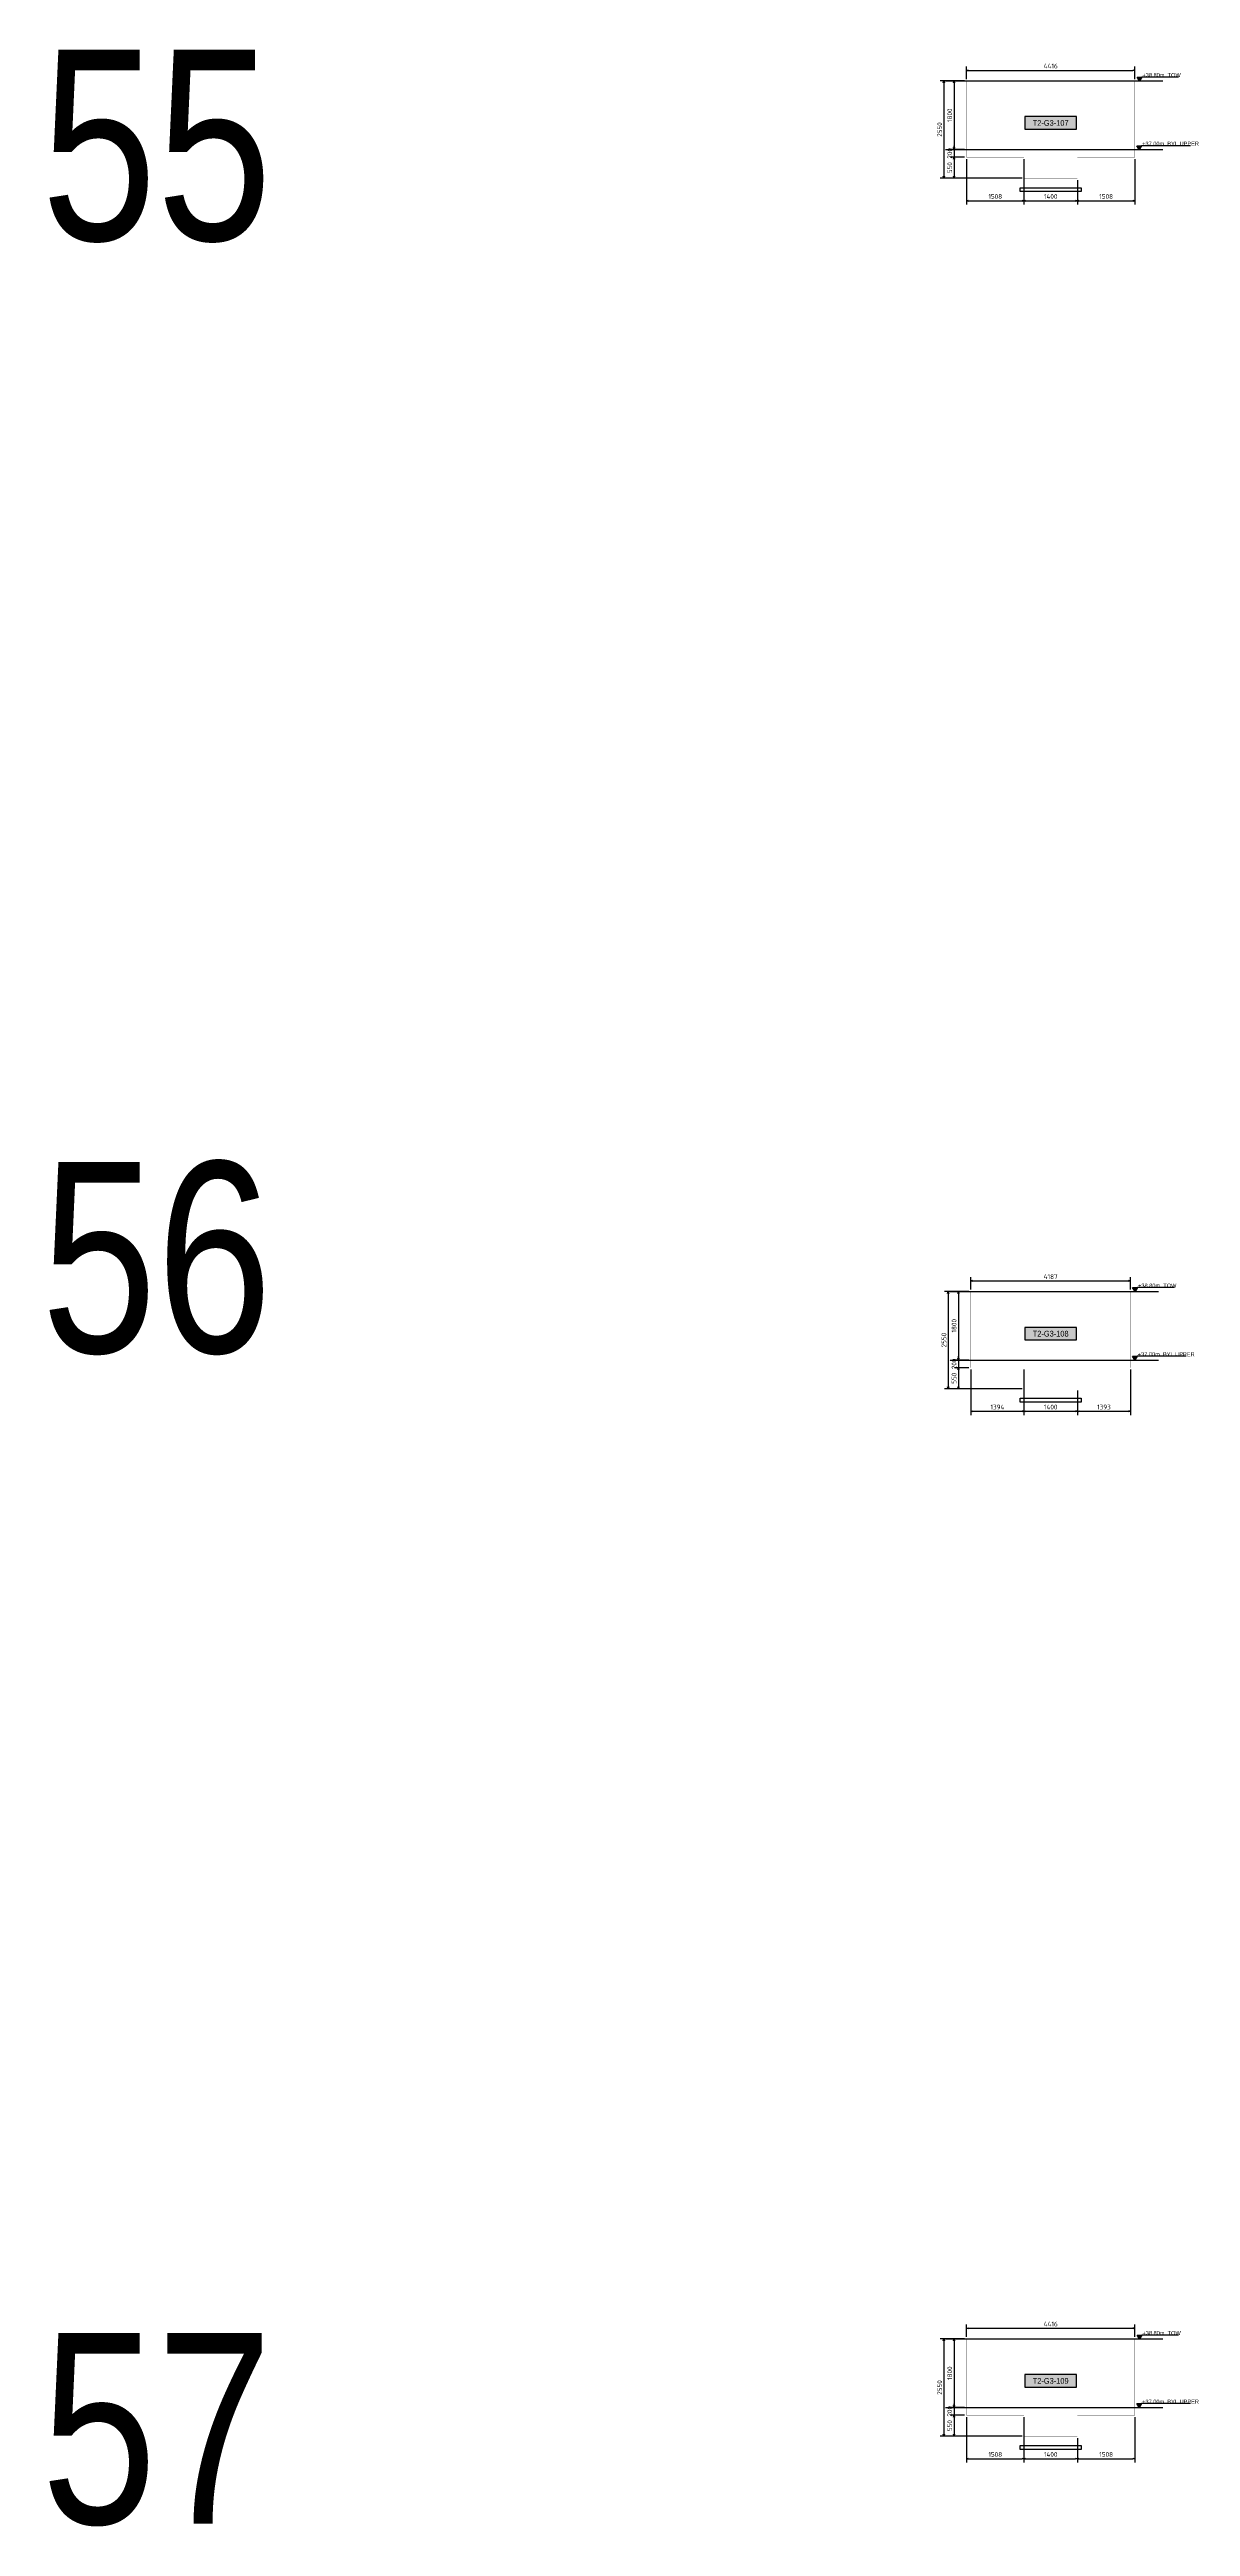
# Model space of a CAD drawing. Header units: centimetres. Extents: x -6122352 to 7132207, y -1694241 to 1947892.
# Drawn here: x 3789092 to 3819013, y 418141 to 483088 of the extents above; entities that cross this region are included whole.
import ezdxf
from ezdxf.enums import TextEntityAlignment as Align

# ---------------------------------------------------------------- set-up
doc = ezdxf.new("R2010")
doc.units = ezdxf.units.CM
doc.header["$MEASUREMENT"] = 0
doc.header["$PDMODE"] = 66
doc.header["$PDSIZE"] = 100
doc.linetypes.add('DASHED2', pattern=[0.375, 0.25, -0.125])
doc.linetypes.add('HIDDEN', pattern=[0.375, 0.25, -0.125])
for name, color, linetype in [('00-MI-DIM', 7, 'Continuous'), ('@MI-TYPE-02', 6, 'Continuous'), ('JML-Dimension', 1, 'Continuous'), ('PANEL-TAGS', 7, 'Continuous'), ('SECTION', 130, 'Continuous')]:
    doc.layers.add(name, color=color, linetype=linetype)
doc.styles.add('Arial Narrow', font='ARIALN.TTF', dxfattribs={"width": 0.95, "height": 500})
doc.styles.add('PANELTAG_STYLE', font='arial.ttf')
doc.styles.add('Schueco-BEMSTIL', font='isocpeur.ttf', dxfattribs={"width": 0.9})
doc.styles.add('txt-Pisa-std', font='arial.ttf', dxfattribs={"width": 0.8})
doc.dimstyles.new('MI- JWC-TXT-2.5 MM', dxfattribs={"dimscale": 1.5, "dimtxt": 2.5, "dimasz": 1, "dimexe": 2, "dimexo": 1, "dimgap": 1, "dimtad": 1, "dimdec": 0, "dimdsep": 46, "dimtxsty": 'Schueco-BEMSTIL', "dimblk": 'OPEN30', "dimcen": 0, "dimdle": 2, "dimclrd": 140, "dimclre": 8, "dimclrt": 40, "dimadec": 0, "dimazin": 2, "dimtfac": 1, "dimtdec": 0, "dimtix": 1, "dimtmove": 2, "dimatfit": 3, "dimldrblk": 'OPEN', "dimfxl": 2, "dimlwd": -1, "dimlwe": -1, "dimarcsym": 0})

# ---------------------------------------------------------------- blocks, each defined once
blk = doc.blocks.new('T3-FOOTING ELEVATION')
at = {"color": 6, "linetype": 'HIDDEN', "ltscale": 5, "const_width": 2}
blk.add_lwpolyline([(30306558, 1676366), (30306558, 1676866), (30307958, 1676866), (30307958, 1676366)], dxfattribs=at)
at = {"color": 6, "ltscale": 20, "const_width": 2}
blk.add_lwpolyline([(30306558, 1676366), (30307958, 1676366), (30307958, 1676116), (30306558, 1676116)], close=True, dxfattribs=at)
at = {"color": 8, "ltscale": 20}
blk.add_lwpolyline([(30306458, 1676116), (30308058, 1676116), (30308058, 1676016), (30306458, 1676016)], close=True, dxfattribs=at)
blk = doc.blocks.new('_Open30')
at = {"color": 0, "linetype": 'ByBlock', "lineweight": -2}
for p, q in [((-1, 0.3), (0, 0)), ((0, 0), (-1, -0.3)), ((0, 0), (-1, 0))]:
    blk.add_line(p, q, dxfattribs=at)
blk = doc.blocks.new('*D3509')
at = {"color": 8, "transparency": 16777216}
for p, q in [((3813139, 482315), (3813139, 482642)), ((3817555, 482315), (3817555, 482642))]:
    blk.add_line(p, q, dxfattribs=at)
at = {"color": 140, "transparency": 16777216}
blk.add_line((3813189, 482542), (3817505, 482542), dxfattribs=at)
at = {"layer": 'Defpoints', "color": 0, "transparency": 16777216}
for p in [(3813139, 482265), (3817555, 482542), (3817555, 482265)]:
    blk.add_point(p, dxfattribs=at)
at = {"color": 140, "transparency": 16777216, "xscale": 50, "yscale": 50, "zscale": 50, "rotation": 180}
blk.add_blockref('_Open30', (3813139, 482542), dxfattribs=at)
at = {"color": 140, "transparency": 16777216, "xscale": 50, "yscale": 50, "zscale": 50}
blk.add_blockref('_Open30', (3817555, 482542), dxfattribs=at)
at = {"color": 40, "transparency": 16777216, "insert": (3815347, 482655), "char_height": 125, "attachment_point": 5, "style": 'Schueco-BEMSTIL'}
blk.add_mtext('4416', dxfattribs=at)
blk = doc.blocks.new('_Open')
at = {"color": 0, "linetype": 'ByBlock', "lineweight": -2}
for p, q in [((-1, 0), (0, 0)), ((-1, 0), (0, 0)), ((0, 0), (-1, 0))]:
    blk.add_line(p, q, dxfattribs=at)
blk = doc.blocks.new('*D3510')
at = {"color": 8, "transparency": 16777216}
for p, q in [((3813089, 482265), (3812712, 482265)), ((3813089, 480465), (3812712, 480465))]:
    blk.add_line(p, q, dxfattribs=at)
at = {"color": 140, "transparency": 16777216}
blk.add_line((3812812, 482215), (3812812, 480515), dxfattribs=at)
at = {"layer": 'Defpoints', "color": 0, "transparency": 16777216}
for p in [(3813139, 482265), (3812812, 480465), (3813139, 480465)]:
    blk.add_point(p, dxfattribs=at)
at = {"color": 140, "transparency": 16777216, "xscale": 50, "yscale": 50, "zscale": 50}
for p, rotation in [((3812812, 482265), 90), ((3812812, 480465), 270)]:
    blk.add_blockref('_Open30', p, dxfattribs=dict(at, rotation=rotation))
at = {"color": 40, "transparency": 16777216, "insert": (3812699, 481365), "char_height": 125, "attachment_point": 5, "rotation": 90, "style": 'Schueco-BEMSTIL'}
blk.add_mtext('1800', dxfattribs=at)
blk = doc.blocks.new('*D3511')
at = {"color": 8, "transparency": 16777216}
for p, q in [((3813139, 480215), (3813139, 479022)), ((3814647, 480215), (3814647, 479022))]:
    blk.add_line(p, q, dxfattribs=at)
at = {"color": 140, "transparency": 16777216}
blk.add_line((3813189, 479122), (3814597, 479122), dxfattribs=at)
at = {"layer": 'Defpoints', "color": 0, "transparency": 16777216}
for p in [(3813139, 480265), (3814647, 480265), (3814647, 479122)]:
    blk.add_point(p, dxfattribs=at)
at = {"color": 140, "transparency": 16777216, "xscale": 50, "yscale": 50, "zscale": 50, "rotation": 180}
blk.add_blockref('_Open30', (3813139, 479122), dxfattribs=at)
at = {"color": 140, "transparency": 16777216, "xscale": 50, "yscale": 50, "zscale": 50}
blk.add_blockref('_Open30', (3814647, 479122), dxfattribs=at)
at = {"color": 40, "transparency": 16777216, "insert": (3813893, 479235), "char_height": 125, "attachment_point": 5, "style": 'Schueco-BEMSTIL'}
blk.add_mtext('1508', dxfattribs=at)
blk = doc.blocks.new('*D3512')
at = {"color": 8, "transparency": 16777216}
for p, q in [((3814647, 480215), (3814647, 479022)), ((3816047, 479665), (3816047, 479022))]:
    blk.add_line(p, q, dxfattribs=at)
at = {"color": 140, "transparency": 16777216}
blk.add_line((3814697, 479122), (3815997, 479122), dxfattribs=at)
at = {"layer": 'Defpoints', "color": 0, "transparency": 16777216}
for p in [(3814647, 480265), (3816047, 479715), (3816047, 479122)]:
    blk.add_point(p, dxfattribs=at)
at = {"color": 140, "transparency": 16777216, "xscale": 50, "yscale": 50, "zscale": 50, "rotation": 180}
blk.add_blockref('_Open30', (3814647, 479122), dxfattribs=at)
at = {"color": 140, "transparency": 16777216, "xscale": 50, "yscale": 50, "zscale": 50}
blk.add_blockref('_Open30', (3816047, 479122), dxfattribs=at)
at = {"color": 40, "transparency": 16777216, "insert": (3815347, 479235), "char_height": 125, "attachment_point": 5, "style": 'Schueco-BEMSTIL'}
blk.add_mtext('1400', dxfattribs=at)
blk = doc.blocks.new('*D3513')
at = {"color": 8, "transparency": 16777216}
for p, q in [((3817555, 480215), (3817555, 479022)), ((3816047, 479665), (3816047, 479022))]:
    blk.add_line(p, q, dxfattribs=at)
at = {"color": 140, "transparency": 16777216}
blk.add_line((3816097, 479122), (3817505, 479122), dxfattribs=at)
at = {"layer": 'Defpoints', "color": 0, "transparency": 16777216}
for p in [(3817555, 480265), (3816047, 479715), (3817555, 479122)]:
    blk.add_point(p, dxfattribs=at)
at = {"color": 140, "transparency": 16777216, "xscale": 50, "yscale": 50, "zscale": 50, "rotation": 180}
blk.add_blockref('_Open30', (3816047, 479122), dxfattribs=at)
at = {"color": 140, "transparency": 16777216, "xscale": 50, "yscale": 50, "zscale": 50}
blk.add_blockref('_Open30', (3817555, 479122), dxfattribs=at)
at = {"color": 40, "transparency": 16777216, "insert": (3816801, 479235), "char_height": 125, "attachment_point": 5, "style": 'Schueco-BEMSTIL'}
blk.add_mtext('1508', dxfattribs=at)
blk = doc.blocks.new('*D3514')
at = {"color": 8, "transparency": 16777216}
for p, q in [((3813089, 480465), (3812712, 480465)), ((3813089, 480265), (3812712, 480265))]:
    blk.add_line(p, q, dxfattribs=at)
at = {"color": 140, "transparency": 16777216}
for p, q in [((3812812, 480515), (3812812, 480565)), ((3812812, 480465), (3812812, 480265)), ((3812812, 480215), (3812812, 480165))]:
    blk.add_line(p, q, dxfattribs=at)
at = {"layer": 'Defpoints', "color": 0, "transparency": 16777216}
for p in [(3812812, 480265), (3813139, 480465), (3813139, 480265)]:
    blk.add_point(p, dxfattribs=at)
at = {"color": 140, "transparency": 16777216, "xscale": 50, "yscale": 50, "zscale": 50}
for p, rotation in [((3812812, 480465), 270), ((3812812, 480265), 90)]:
    blk.add_blockref('_Open30', p, dxfattribs=dict(at, rotation=rotation))
at = {"color": 40, "transparency": 16777216, "insert": (3812699, 480365), "char_height": 125, "attachment_point": 5, "rotation": 90, "style": 'Schueco-BEMSTIL'}
blk.add_mtext('200', dxfattribs=at)
blk = doc.blocks.new('*D3496')
at = {"color": 8, "transparency": 16777216}
for p, q in [((3813089, 480265), (3812712, 480265)), ((3814597, 479715), (3812712, 479715))]:
    blk.add_line(p, q, dxfattribs=at)
at = {"color": 140, "transparency": 16777216}
blk.add_line((3812812, 480215), (3812812, 479765), dxfattribs=at)
at = {"layer": 'Defpoints', "color": 0, "transparency": 16777216}
for p in [(3813139, 480265), (3812812, 479715), (3814647, 479715)]:
    blk.add_point(p, dxfattribs=at)
at = {"color": 140, "transparency": 16777216, "xscale": 50, "yscale": 50, "zscale": 50}
for p, rotation in [((3812812, 480265), 90), ((3812812, 479715), 270)]:
    blk.add_blockref('_Open30', p, dxfattribs=dict(at, rotation=rotation))
at = {"color": 40, "transparency": 16777216, "insert": (3812699, 479990), "char_height": 125, "attachment_point": 5, "rotation": 90, "style": 'Schueco-BEMSTIL'}
blk.add_mtext('550', dxfattribs=at)
blk = doc.blocks.new('*D3497')
at = {"color": 8, "transparency": 16777216}
for p, q in [((3813089, 482265), (3812445, 482265)), ((3814597, 479715), (3812445, 479715))]:
    blk.add_line(p, q, dxfattribs=at)
at = {"color": 140, "transparency": 16777216}
blk.add_line((3812545, 482215), (3812545, 479765), dxfattribs=at)
at = {"layer": 'Defpoints', "color": 0, "transparency": 16777216}
for p in [(3813139, 482265), (3812545, 479715), (3814647, 479715)]:
    blk.add_point(p, dxfattribs=at)
at = {"color": 140, "transparency": 16777216, "xscale": 50, "yscale": 50, "zscale": 50}
for p, rotation in [((3812545, 482265), 90), ((3812545, 479715), 270)]:
    blk.add_blockref('_Open30', p, dxfattribs=dict(at, rotation=rotation))
at = {"color": 40, "transparency": 16777216, "insert": (3812433, 480990), "char_height": 125, "attachment_point": 5, "rotation": 90, "style": 'Schueco-BEMSTIL'}
blk.add_mtext('2550', dxfattribs=at)
blk = doc.blocks.new('*D3494')
at = {"color": 8, "transparency": 16777216}
for p, q in [((3813253, 450574), (3813253, 450901)), ((3817440, 450574), (3817440, 450901))]:
    blk.add_line(p, q, dxfattribs=at)
at = {"color": 140, "transparency": 16777216}
blk.add_line((3813303, 450801), (3817390, 450801), dxfattribs=at)
at = {"layer": 'Defpoints', "color": 0, "transparency": 16777216}
for p in [(3817440, 450801), (3813253, 450524), (3817440, 450524)]:
    blk.add_point(p, dxfattribs=at)
at = {"color": 140, "transparency": 16777216, "xscale": 50, "yscale": 50, "zscale": 50, "rotation": 180}
blk.add_blockref('_Open30', (3813253, 450801), dxfattribs=at)
at = {"color": 140, "transparency": 16777216, "xscale": 50, "yscale": 50, "zscale": 50}
blk.add_blockref('_Open30', (3817440, 450801), dxfattribs=at)
at = {"color": 40, "transparency": 16777216, "insert": (3815347, 450913), "char_height": 125, "attachment_point": 5, "style": 'Schueco-BEMSTIL'}
blk.add_mtext('4187', dxfattribs=at)
blk = doc.blocks.new('*D3495')
at = {"color": 8, "transparency": 16777216}
for p, q in [((3813203, 450524), (3812826, 450524)), ((3813203, 448724), (3812826, 448724))]:
    blk.add_line(p, q, dxfattribs=at)
at = {"color": 140, "transparency": 16777216}
blk.add_line((3812926, 450474), (3812926, 448774), dxfattribs=at)
at = {"layer": 'Defpoints', "color": 0, "transparency": 16777216}
for p in [(3813253, 450524), (3812926, 448724), (3813253, 448724)]:
    blk.add_point(p, dxfattribs=at)
at = {"color": 140, "transparency": 16777216, "xscale": 50, "yscale": 50, "zscale": 50}
for p, rotation in [((3812926, 450524), 90), ((3812926, 448724), 270)]:
    blk.add_blockref('_Open30', p, dxfattribs=dict(at, rotation=rotation))
at = {"color": 40, "transparency": 16777216, "insert": (3812814, 449624), "char_height": 125, "attachment_point": 5, "rotation": 90, "style": 'Schueco-BEMSTIL'}
blk.add_mtext('1800', dxfattribs=at)
blk = doc.blocks.new('*D3515')
at = {"color": 8, "transparency": 16777216}
for p, q in [((3813253, 448474), (3813253, 447281)), ((3814647, 448474), (3814647, 447281))]:
    blk.add_line(p, q, dxfattribs=at)
at = {"color": 140, "transparency": 16777216}
blk.add_line((3813303, 447381), (3814597, 447381), dxfattribs=at)
at = {"layer": 'Defpoints', "color": 0, "transparency": 16777216}
for p in [(3813253, 448524), (3814647, 448524), (3814647, 447381)]:
    blk.add_point(p, dxfattribs=at)
at = {"color": 140, "transparency": 16777216, "xscale": 50, "yscale": 50, "zscale": 50, "rotation": 180}
blk.add_blockref('_Open30', (3813253, 447381), dxfattribs=at)
at = {"color": 140, "transparency": 16777216, "xscale": 50, "yscale": 50, "zscale": 50}
blk.add_blockref('_Open30', (3814647, 447381), dxfattribs=at)
at = {"color": 40, "transparency": 16777216, "insert": (3813950, 447493), "char_height": 125, "attachment_point": 5, "style": 'Schueco-BEMSTIL'}
blk.add_mtext('1394', dxfattribs=at)
blk = doc.blocks.new('*D3516')
at = {"color": 8, "transparency": 16777216}
for p, q in [((3814647, 448474), (3814647, 447281)), ((3816047, 447924), (3816047, 447281))]:
    blk.add_line(p, q, dxfattribs=at)
at = {"color": 140, "transparency": 16777216}
blk.add_line((3814697, 447381), (3815997, 447381), dxfattribs=at)
at = {"layer": 'Defpoints', "color": 0, "transparency": 16777216}
for p in [(3814647, 448524), (3816047, 447974), (3816047, 447381)]:
    blk.add_point(p, dxfattribs=at)
at = {"color": 140, "transparency": 16777216, "xscale": 50, "yscale": 50, "zscale": 50, "rotation": 180}
blk.add_blockref('_Open30', (3814647, 447381), dxfattribs=at)
at = {"color": 140, "transparency": 16777216, "xscale": 50, "yscale": 50, "zscale": 50}
blk.add_blockref('_Open30', (3816047, 447381), dxfattribs=at)
at = {"color": 40, "transparency": 16777216, "insert": (3815347, 447493), "char_height": 125, "attachment_point": 5, "style": 'Schueco-BEMSTIL'}
blk.add_mtext('1400', dxfattribs=at)
blk = doc.blocks.new('*D3517')
at = {"color": 8, "transparency": 16777216}
for p, q in [((3817440, 448474), (3817440, 447281)), ((3816047, 447924), (3816047, 447281))]:
    blk.add_line(p, q, dxfattribs=at)
at = {"color": 140, "transparency": 16777216}
blk.add_line((3816097, 447381), (3817390, 447381), dxfattribs=at)
at = {"layer": 'Defpoints', "color": 0, "transparency": 16777216}
for p in [(3817440, 448524), (3816047, 447974), (3817440, 447381)]:
    blk.add_point(p, dxfattribs=at)
at = {"color": 140, "transparency": 16777216, "xscale": 50, "yscale": 50, "zscale": 50, "rotation": 180}
blk.add_blockref('_Open30', (3816047, 447381), dxfattribs=at)
at = {"color": 140, "transparency": 16777216, "xscale": 50, "yscale": 50, "zscale": 50}
blk.add_blockref('_Open30', (3817440, 447381), dxfattribs=at)
at = {"color": 40, "transparency": 16777216, "insert": (3816743, 447493), "char_height": 125, "attachment_point": 5, "style": 'Schueco-BEMSTIL'}
blk.add_mtext('1393', dxfattribs=at)
blk = doc.blocks.new('*D3518')
at = {"color": 140, "transparency": 16777216}
for p, q in [((3812926, 448774), (3812926, 448824)), ((3812926, 448724), (3812926, 448524)), ((3812926, 448474), (3812926, 448424))]:
    blk.add_line(p, q, dxfattribs=at)
at = {"color": 8, "transparency": 16777216}
for p, q in [((3813203, 448724), (3812826, 448724)), ((3813203, 448524), (3812826, 448524))]:
    blk.add_line(p, q, dxfattribs=at)
at = {"layer": 'Defpoints', "color": 0, "transparency": 16777216}
for p in [(3812926, 448524), (3813253, 448724), (3813253, 448524)]:
    blk.add_point(p, dxfattribs=at)
at = {"color": 140, "transparency": 16777216, "xscale": 50, "yscale": 50, "zscale": 50}
for p, rotation in [((3812926, 448724), 270), ((3812926, 448524), 90)]:
    blk.add_blockref('_Open30', p, dxfattribs=dict(at, rotation=rotation))
at = {"color": 40, "transparency": 16777216, "insert": (3812814, 448624), "char_height": 125, "attachment_point": 5, "rotation": 90, "style": 'Schueco-BEMSTIL'}
blk.add_mtext('200', dxfattribs=at)
blk = doc.blocks.new('*D3519')
at = {"color": 8, "transparency": 16777216}
for p, q in [((3813203, 448524), (3812826, 448524)), ((3814597, 447974), (3812826, 447974))]:
    blk.add_line(p, q, dxfattribs=at)
at = {"color": 140, "transparency": 16777216}
blk.add_line((3812926, 448474), (3812926, 448024), dxfattribs=at)
at = {"layer": 'Defpoints', "color": 0, "transparency": 16777216}
for p in [(3813253, 448524), (3812926, 447974), (3814647, 447974)]:
    blk.add_point(p, dxfattribs=at)
at = {"color": 140, "transparency": 16777216, "xscale": 50, "yscale": 50, "zscale": 50}
for p, rotation in [((3812926, 448524), 90), ((3812926, 447974), 270)]:
    blk.add_blockref('_Open30', p, dxfattribs=dict(at, rotation=rotation))
at = {"color": 40, "transparency": 16777216, "insert": (3812814, 448249), "char_height": 125, "attachment_point": 5, "rotation": 90, "style": 'Schueco-BEMSTIL'}
blk.add_mtext('550', dxfattribs=at)
blk = doc.blocks.new('*D3520')
at = {"color": 8, "transparency": 16777216}
for p, q in [((3813203, 450524), (3812560, 450524)), ((3814597, 447974), (3812560, 447974))]:
    blk.add_line(p, q, dxfattribs=at)
at = {"color": 140, "transparency": 16777216}
blk.add_line((3812660, 450474), (3812660, 448024), dxfattribs=at)
at = {"layer": 'Defpoints', "color": 0, "transparency": 16777216}
for p in [(3813253, 450524), (3812660, 447974), (3814647, 447974)]:
    blk.add_point(p, dxfattribs=at)
at = {"color": 140, "transparency": 16777216, "xscale": 50, "yscale": 50, "zscale": 50}
for p, rotation in [((3812660, 450524), 90), ((3812660, 447974), 270)]:
    blk.add_blockref('_Open30', p, dxfattribs=dict(at, rotation=rotation))
at = {"color": 40, "transparency": 16777216, "insert": (3812547, 449249), "char_height": 125, "attachment_point": 5, "rotation": 90, "style": 'Schueco-BEMSTIL'}
blk.add_mtext('2550', dxfattribs=at)
blk = doc.blocks.new('*D3521')
at = {"color": 8, "transparency": 16777216}
for p, q in [((3813139, 423110), (3813139, 423437)), ((3817555, 423110), (3817555, 423437))]:
    blk.add_line(p, q, dxfattribs=at)
at = {"color": 140, "transparency": 16777216}
blk.add_line((3813189, 423337), (3817505, 423337), dxfattribs=at)
at = {"layer": 'Defpoints', "color": 0, "transparency": 16777216}
for p in [(3813139, 423060), (3817555, 423337), (3817555, 423060)]:
    blk.add_point(p, dxfattribs=at)
at = {"color": 140, "transparency": 16777216, "xscale": 50, "yscale": 50, "zscale": 50, "rotation": 180}
blk.add_blockref('_Open30', (3813139, 423337), dxfattribs=at)
at = {"color": 140, "transparency": 16777216, "xscale": 50, "yscale": 50, "zscale": 50}
blk.add_blockref('_Open30', (3817555, 423337), dxfattribs=at)
at = {"color": 40, "transparency": 16777216, "insert": (3815347, 423449), "char_height": 125, "attachment_point": 5, "style": 'Schueco-BEMSTIL'}
blk.add_mtext('4416', dxfattribs=at)
blk = doc.blocks.new('*D3522')
at = {"color": 8, "transparency": 16777216}
for p, q in [((3813089, 423060), (3812712, 423060)), ((3813089, 421260), (3812712, 421260))]:
    blk.add_line(p, q, dxfattribs=at)
at = {"color": 140, "transparency": 16777216}
blk.add_line((3812812, 423010), (3812812, 421310), dxfattribs=at)
at = {"layer": 'Defpoints', "color": 0, "transparency": 16777216}
for p in [(3813139, 423060), (3812812, 421260), (3813139, 421260)]:
    blk.add_point(p, dxfattribs=at)
at = {"color": 140, "transparency": 16777216, "xscale": 50, "yscale": 50, "zscale": 50}
for p, rotation in [((3812812, 423060), 90), ((3812812, 421260), 270)]:
    blk.add_blockref('_Open30', p, dxfattribs=dict(at, rotation=rotation))
at = {"color": 40, "transparency": 16777216, "insert": (3812699, 422160), "char_height": 125, "attachment_point": 5, "rotation": 90, "style": 'Schueco-BEMSTIL'}
blk.add_mtext('1800', dxfattribs=at)
blk = doc.blocks.new('*D3523')
at = {"color": 8, "transparency": 16777216}
for p, q in [((3813139, 421010), (3813139, 419817)), ((3814647, 421010), (3814647, 419817))]:
    blk.add_line(p, q, dxfattribs=at)
at = {"color": 140, "transparency": 16777216}
blk.add_line((3813189, 419917), (3814597, 419917), dxfattribs=at)
at = {"layer": 'Defpoints', "color": 0, "transparency": 16777216}
for p in [(3813139, 421060), (3814647, 421060), (3814647, 419917)]:
    blk.add_point(p, dxfattribs=at)
at = {"color": 140, "transparency": 16777216, "xscale": 50, "yscale": 50, "zscale": 50, "rotation": 180}
blk.add_blockref('_Open30', (3813139, 419917), dxfattribs=at)
at = {"color": 140, "transparency": 16777216, "xscale": 50, "yscale": 50, "zscale": 50}
blk.add_blockref('_Open30', (3814647, 419917), dxfattribs=at)
at = {"color": 40, "transparency": 16777216, "insert": (3813893, 420029), "char_height": 125, "attachment_point": 5, "style": 'Schueco-BEMSTIL'}
blk.add_mtext('1508', dxfattribs=at)
blk = doc.blocks.new('*D3524')
at = {"color": 8, "transparency": 16777216}
for p, q in [((3814647, 421010), (3814647, 419817)), ((3816047, 420460), (3816047, 419817))]:
    blk.add_line(p, q, dxfattribs=at)
at = {"color": 140, "transparency": 16777216}
blk.add_line((3814697, 419917), (3815997, 419917), dxfattribs=at)
at = {"layer": 'Defpoints', "color": 0, "transparency": 16777216}
for p in [(3814647, 421060), (3816047, 420510), (3816047, 419917)]:
    blk.add_point(p, dxfattribs=at)
at = {"color": 140, "transparency": 16777216, "xscale": 50, "yscale": 50, "zscale": 50, "rotation": 180}
blk.add_blockref('_Open30', (3814647, 419917), dxfattribs=at)
at = {"color": 140, "transparency": 16777216, "xscale": 50, "yscale": 50, "zscale": 50}
blk.add_blockref('_Open30', (3816047, 419917), dxfattribs=at)
at = {"color": 40, "transparency": 16777216, "insert": (3815347, 420029), "char_height": 125, "attachment_point": 5, "style": 'Schueco-BEMSTIL'}
blk.add_mtext('1400', dxfattribs=at)
blk = doc.blocks.new('*D3525')
at = {"color": 8, "transparency": 16777216}
for p, q in [((3817555, 421010), (3817555, 419817)), ((3816047, 420460), (3816047, 419817))]:
    blk.add_line(p, q, dxfattribs=at)
at = {"color": 140, "transparency": 16777216}
blk.add_line((3816097, 419917), (3817505, 419917), dxfattribs=at)
at = {"layer": 'Defpoints', "color": 0, "transparency": 16777216}
for p in [(3817555, 421060), (3816047, 420510), (3817555, 419917)]:
    blk.add_point(p, dxfattribs=at)
at = {"color": 140, "transparency": 16777216, "xscale": 50, "yscale": 50, "zscale": 50, "rotation": 180}
blk.add_blockref('_Open30', (3816047, 419917), dxfattribs=at)
at = {"color": 140, "transparency": 16777216, "xscale": 50, "yscale": 50, "zscale": 50}
blk.add_blockref('_Open30', (3817555, 419917), dxfattribs=at)
at = {"color": 40, "transparency": 16777216, "insert": (3816801, 420029), "char_height": 125, "attachment_point": 5, "style": 'Schueco-BEMSTIL'}
blk.add_mtext('1508', dxfattribs=at)
blk = doc.blocks.new('*D3526')
at = {"color": 8, "transparency": 16777216}
for p, q in [((3813089, 421260), (3812712, 421260)), ((3813089, 421060), (3812712, 421060))]:
    blk.add_line(p, q, dxfattribs=at)
at = {"color": 140, "transparency": 16777216}
for p, q in [((3812812, 421310), (3812812, 421360)), ((3812812, 421260), (3812812, 421060)), ((3812812, 421010), (3812812, 420960))]:
    blk.add_line(p, q, dxfattribs=at)
at = {"layer": 'Defpoints', "color": 0, "transparency": 16777216}
for p in [(3812812, 421060), (3813139, 421260), (3813139, 421060)]:
    blk.add_point(p, dxfattribs=at)
at = {"color": 140, "transparency": 16777216, "xscale": 50, "yscale": 50, "zscale": 50}
for p, rotation in [((3812812, 421260), 270), ((3812812, 421060), 90)]:
    blk.add_blockref('_Open30', p, dxfattribs=dict(at, rotation=rotation))
at = {"color": 40, "transparency": 16777216, "insert": (3812699, 421160), "char_height": 125, "attachment_point": 5, "rotation": 90, "style": 'Schueco-BEMSTIL'}
blk.add_mtext('200', dxfattribs=at)
blk = doc.blocks.new('*D3527')
at = {"color": 8, "transparency": 16777216}
for p, q in [((3813089, 421060), (3812712, 421060)), ((3814597, 420510), (3812712, 420510))]:
    blk.add_line(p, q, dxfattribs=at)
at = {"color": 140, "transparency": 16777216}
blk.add_line((3812812, 421010), (3812812, 420560), dxfattribs=at)
at = {"layer": 'Defpoints', "color": 0, "transparency": 16777216}
for p in [(3813139, 421060), (3812812, 420510), (3814647, 420510)]:
    blk.add_point(p, dxfattribs=at)
at = {"color": 140, "transparency": 16777216, "xscale": 50, "yscale": 50, "zscale": 50}
for p, rotation in [((3812812, 421060), 90), ((3812812, 420510), 270)]:
    blk.add_blockref('_Open30', p, dxfattribs=dict(at, rotation=rotation))
at = {"color": 40, "transparency": 16777216, "insert": (3812699, 420785), "char_height": 125, "attachment_point": 5, "rotation": 90, "style": 'Schueco-BEMSTIL'}
blk.add_mtext('550', dxfattribs=at)
blk = doc.blocks.new('*D3528')
at = {"color": 8, "transparency": 16777216}
for p, q in [((3813089, 423060), (3812445, 423060)), ((3814597, 420510), (3812445, 420510))]:
    blk.add_line(p, q, dxfattribs=at)
at = {"color": 140, "transparency": 16777216}
blk.add_line((3812545, 423010), (3812545, 420560), dxfattribs=at)
at = {"layer": 'Defpoints', "color": 0, "transparency": 16777216}
for p in [(3813139, 423060), (3812545, 420510), (3814647, 420510)]:
    blk.add_point(p, dxfattribs=at)
at = {"color": 140, "transparency": 16777216, "xscale": 50, "yscale": 50, "zscale": 50}
for p, rotation in [((3812545, 423060), 90), ((3812545, 420510), 270)]:
    blk.add_blockref('_Open30', p, dxfattribs=dict(at, rotation=rotation))
at = {"color": 40, "transparency": 16777216, "insert": (3812433, 421785), "char_height": 125, "attachment_point": 5, "rotation": 90, "style": 'Schueco-BEMSTIL'}
blk.add_mtext('2550', dxfattribs=at)
blk = doc.blocks.new('*U2058')
at = {"layer": 'JML-Dimension'}
h = blk.add_hatch(color=10, dxfattribs=at)
h.dxf.hatch_style = 1
h.paths.add_polyline_path([(0, 0), (-1.5, 2.4), (1.5, 2.4)])
blk.add_line((24.3, 2.4), (1.5, 2.4), dxfattribs=at)
blk.add_lwpolyline([(0, 0), (-1.5, 2.4), (1.5, 2.4), (0, 0)], dxfattribs=at)
at = {"color": 5, "style": 'txt-Pisa-std', "width": 0.8}
blk.add_attdef('+0.0', text='', height=2.5, dxfattribs=at).set_placement((1.9, 2.4), align=Align.BOTTOM_LEFT)
blk = doc.blocks.new('*U2056')
at = {"layer": 'JML-Dimension'}
h = blk.add_hatch(color=10, dxfattribs=at)
h.dxf.hatch_style = 1
h.paths.add_polyline_path([(0, 0), (-1.5, 2.4), (1.5, 2.4)])
blk.add_line((31.8, 2.4), (1.5, 2.4), dxfattribs=at)
blk.add_lwpolyline([(0, 0), (-1.5, 2.4), (1.5, 2.4), (0, 0)], dxfattribs=at)
at = {"color": 5, "style": 'txt-Pisa-std', "width": 0.8}
blk.add_attdef('+0.0', text='', height=2.5, dxfattribs=at).set_placement((1.9, 2.4), align=Align.BOTTOM_LEFT)
blk = doc.blocks.new('PANELTAG')
at = {"layer": 'PANEL-TAGS', "color": 1}
blk.add_lwpolyline([(-13.5, -3.3), (13.5, -3.3), (13.5, 3.3), (-13.5, 3.3)], close=True, dxfattribs=at)
at = {"layer": 'PANEL-TAGS', "color": 40, "true_color": 0xffd700}
blk.add_solid([(-13.5, -3.3), (13.5, -3.3), (-13.5, 3.3), (13.5, 3.3)], dxfattribs=at)
at = {"layer": 'PANEL-TAGS', "color": 5, "style": 'PANELTAG_STYLE', "width": 0.85}
blk.add_attdef('TAGNO', text='', height=3, dxfattribs=at).set_placement((0, 0), align=Align.MIDDLE)

msp = doc.modelspace()

# ---------------------------------------------------------------- linework, layer by layer
at = {"layer": '@MI-TYPE-02', "color": 160, "linetype": 'DASHED2', "ltscale": 5}
for points in [[(3812585.30882, 482265.24543), (3818287.24964, 482265.24543)], [(3812585.30882, 480465.24543), (3818287.24964, 480465.24543)], [(3812699.80882, 450523.79299), (3818172.74964, 450523.79299)], [(3812699.80882, 448723.79299), (3818172.74964, 448723.79299)], [(3812585.30882, 423059.82924), (3818287.24964, 423059.82924)], [(3812585.30882, 421259.82924), (3818287.24964, 421259.82924)]]:
    msp.add_lwpolyline(points, dxfattribs=at)
at = {"layer": '@MI-TYPE-02', "color": 30, "const_width": 2.5}
for points in [[(3813138.57304, 482265.24543), (3817554.57304, 482265.24543), (3817554.57304, 480265.24543), (3816046.57304, 480265.24543), (3816046.57304, 479715.24543), (3814646.57304, 479715.24543), (3814646.57304, 480265.24543), (3813138.57304, 480265.24543)], [(3813253.07304, 450523.79299), (3817440.07304, 450523.79299), (3817440.07304, 448523.79299), (3816046.57304, 448523.79299), (3816046.57304, 447973.79299), (3814646.57304, 447973.79299), (3814646.57304, 448523.79299), (3813253.07304, 448523.79299)], [(3813138.57304, 423059.82924), (3817554.57304, 423059.82924), (3817554.57304, 421059.82924), (3816046.57304, 421059.82924), (3816046.57304, 420509.82924), (3814646.57304, 420509.82924), (3814646.57304, 421059.82924), (3813138.57304, 421059.82924)]]:
    msp.add_lwpolyline(points, close=True, dxfattribs=at)

# ---------------------------------------------------------------- block references
at = {"color": 2}
for p in [(-26491911.58852, -1196650.62833), (-26491911.58852, -1228392.08077), (-26491911.58852, -1255856.04452)]:
    msp.add_blockref('T3-FOOTING ELEVATION', p, dxfattribs=at)
at = {"layer": 'PANEL-TAGS'}
ref = msp.add_blockref('PANELTAG', (3815346.57304, 481163.00111), dxfattribs=dict(at, xscale=50, yscale=50, zscale=50))
ref.add_attrib('TAGNO', 'T2-G3-107', dxfattribs={"color": 5, "height": 150, "style": 'PANELTAG_STYLE', "width": 0.85}).set_placement((3815346.57304, 481163.00111), align=Align.MIDDLE_CENTER)
ref = msp.add_blockref('PANELTAG', (3815346.57304, 449416.42751), dxfattribs=dict(at, xscale=50, yscale=50, zscale=50))
ref.add_attrib('TAGNO', 'T2-G3-108', dxfattribs={"color": 5, "height": 150, "style": 'PANELTAG_STYLE', "width": 0.85}).set_placement((3815346.57304, 449416.42751), align=Align.MIDDLE_CENTER)
ref = msp.add_blockref('PANELTAG', (3815346.57304, 421957.58492), dxfattribs=dict(at, xscale=50, yscale=50, zscale=50))
ref.add_attrib('TAGNO', 'T2-G3-109', dxfattribs={"color": 5, "height": 150, "style": 'PANELTAG_STYLE', "width": 0.85}).set_placement((3815346.57304, 421957.58492), align=Align.MIDDLE_CENTER)
at = {"layer": 'SECTION', "color": 6}
ref = msp.add_blockref('*U2058', (3817674.91507, 482265.24543), dxfattribs=dict(at, xscale=42.30147098076819, yscale=42.30147098076819, zscale=42.30147098076819))
ref.add_attrib('+0.0', '+38.80m  TOW', (3817754.04372, 482365.5025), dxfattribs={"layer": 'JML-Dimension', "color": 5, "height": 105.7536775, "style": 'txt-Pisa-std', "width": 0.8})
ref = msp.add_blockref('*U2056', (3817667.62158, 480465.24548), dxfattribs=dict(at, xscale=42.30147098076819, yscale=42.30147098076819, zscale=42.30147098076819))
ref.add_attrib('+0.0', '+37.00m  BYL UPPER', (3817746.75023, 480565.50254), dxfattribs={"layer": 'JML-Dimension', "color": 5, "height": 105.7536775, "style": 'txt-Pisa-std', "width": 0.8})
ref = msp.add_blockref('*U2058', (3817560.41507, 450523.79299), dxfattribs=dict(at, xscale=42.30147098076819, yscale=42.30147098076819, zscale=42.30147098076819))
ref.add_attrib('+0.0', '+38.80m  TOW', (3817639.54372, 450624.05006), dxfattribs={"layer": 'JML-Dimension', "color": 5, "height": 105.7536775, "style": 'txt-Pisa-std', "width": 0.8})
ref = msp.add_blockref('*U2056', (3817553.12158, 448723.79304), dxfattribs=dict(at, xscale=42.30147098076819, yscale=42.30147098076819, zscale=42.30147098076819))
ref.add_attrib('+0.0', '+37.00m  BYL UPPER', (3817632.25023, 448824.0501), dxfattribs={"layer": 'JML-Dimension', "color": 5, "height": 105.7536775, "style": 'txt-Pisa-std', "width": 0.8})
ref = msp.add_blockref('*U2058', (3817674.91507, 423059.82924), dxfattribs=dict(at, xscale=42.30147098076819, yscale=42.30147098076819, zscale=42.30147098076819))
ref.add_attrib('+0.0', '+38.80m  TOW', (3817754.04372, 423160.08631), dxfattribs={"layer": 'JML-Dimension', "color": 5, "height": 105.7536775, "style": 'txt-Pisa-std', "width": 0.8})
ref = msp.add_blockref('*U2056', (3817667.62158, 421259.82929), dxfattribs=dict(at, xscale=42.30147098076819, yscale=42.30147098076819, zscale=42.30147098076819))
ref.add_attrib('+0.0', '+37.00m  BYL UPPER', (3817746.75023, 421360.08635), dxfattribs={"layer": 'JML-Dimension', "color": 5, "height": 105.7536775, "style": 'txt-Pisa-std', "width": 0.8})

# ---------------------------------------------------------------- texts
at = {"layer": '00-MI-DIM', "color": 6, "char_height": 5000, "attachment_point": 1, "style": 'Arial Narrow'}
for s, insert in [('55', (3788874.58853, 483087.78343)), ('56', (3788874.58853, 453920.91915)), ('57', (3788874.58853, 423212.09036))]:
    msp.add_mtext_dynamic_manual_height_columns(s, width=73699.0314771, gutter_width=2500, heights=[0], dxfattribs=dict(at, insert=insert))

# ---------------------------------------------------------------- dimensions: what is measured, and where the dimension line sits
for base, p1, p2, picture, middle in [((3817554.57304, 482542.19662), (3813138.57304, 482265.24543), (3817554.57304, 482265.24543), '*D3509', (3815346.57304, 482654.69662)), ((3814646.57304, 479122.34386), (3813138.57304, 480265.24543), (3814646.57304, 480265.24543), '*D3511', (3813892.57304, 479234.84386)), ((3816046.57304, 479122.34386), (3814646.57304, 480265.24543), (3816046.57304, 479715.24543), '*D3512', (3815346.57304, 479234.84386)), ((3817554.57304, 479122.34386), (3816046.57304, 479715.24543), (3817554.57304, 480265.24543), '*D3513', (3816800.57304, 479234.84386)), ((3817440.07304, 450800.74418), (3813253.07304, 450523.79299), (3817440.07304, 450523.79299), '*D3494', (3815346.57304, 450913.24418)), ((3814646.5730432142, 447380.8914225381), (3813253.073043209, 448523.7929911518), (3814646.5730432142, 448523.7929911519), '*D3515', (3813949.8230432109, 447493.3914225381)), ((3816046.57304, 447380.89142), (3814646.57304, 448523.79299), (3816046.57304, 447973.79299), '*D3516', (3815346.57304, 447493.39142)), ((3817440.073043209, 447380.8914225381), (3816046.5730432142, 447973.7929911519), (3817440.073043209, 448523.7929911517), '*D3517', (3816743.3230432109, 447493.3914225381)), ((3817554.57304, 423336.78043), (3813138.57304, 423059.82924), (3817554.57304, 423059.82924), '*D3521', (3815346.57304, 423449.28043)), ((3814646.57304, 419916.92768), (3813138.57304, 421059.82924), (3814646.57304, 421059.82924), '*D3523', (3813892.57304, 420029.42768)), ((3816046.57304, 419916.92768), (3814646.57304, 421059.82924), (3816046.57304, 420509.82924), '*D3524', (3815346.57304, 420029.42768)), ((3817554.57304, 419916.92768), (3816046.57304, 420509.82924), (3817554.57304, 421059.82924), '*D3525', (3816800.57304, 420029.42768))]:
    dim = msp.add_linear_dim(base=base, p1=p1, p2=p2, dimstyle='MI- JWC-TXT-2.5 MM')
    dim.commit()
    dim.dimension.update_dxf_attribs({"geometry": picture, "text_midpoint": middle})
for base, p1, p2, picture, middle in [((3812545.08551, 479715.24543), (3813138.57304, 482265.24543), (3814646.57304, 479715.24543), '*D3497', (3812432.58551, 480990.24543)), ((3812811.66801, 480465.24543), (3813138.57304, 482265.24543), (3813138.57304, 480465.24543), '*D3510', (3812699.16801, 481365.24543)), ((3812811.66801, 480265.24543), (3813138.57304, 480465.24543), (3813138.57304, 480265.24543), '*D3514', (3812699.16801, 480365.24543)), ((3812811.66801, 479715.24543), (3813138.57304, 480265.24543), (3814646.57304, 479715.24543), '*D3496', (3812699.16801, 479990.24543)), ((3812659.58551, 447973.79299), (3813253.07304, 450523.79299), (3814646.57304, 447973.79299), '*D3520', (3812547.08551, 449248.79299)), ((3812926.16801, 448723.79299), (3813253.07304, 450523.79299), (3813253.07304, 448723.79299), '*D3495', (3812813.66801, 449623.79299)), ((3812926.16801, 448523.79299), (3813253.07304, 448723.79299), (3813253.07304, 448523.79299), '*D3518', (3812813.66801, 448623.79299)), ((3812926.16801, 447973.79299), (3813253.07304, 448523.79299), (3814646.57304, 447973.79299), '*D3519', (3812813.66801, 448248.79299)), ((3812545.08551, 420509.82924), (3813138.57304, 423059.82924), (3814646.57304, 420509.82924), '*D3528', (3812432.58551, 421784.82924)), ((3812811.66801, 421259.82924), (3813138.57304, 423059.82924), (3813138.57304, 421259.82924), '*D3522', (3812699.16801, 422159.82924)), ((3812811.66801, 421059.82924), (3813138.57304, 421259.82924), (3813138.57304, 421059.82924), '*D3526', (3812699.16801, 421159.82924)), ((3812811.66801, 420509.82924), (3813138.57304, 421059.82924), (3814646.57304, 420509.82924), '*D3527', (3812699.16801, 420784.82924))]:
    dim = msp.add_linear_dim(base=base, p1=p1, p2=p2, angle=90, dimstyle='MI- JWC-TXT-2.5 MM')
    dim.commit()
    dim.dimension.update_dxf_attribs({"geometry": picture, "text_midpoint": middle})

doc.saveas('drawing.dxf')
